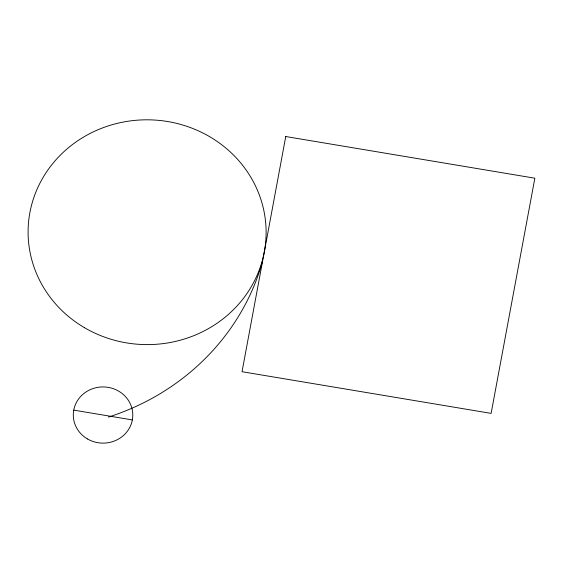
<?xml version="1.0" encoding="UTF-8"?>
<svg xmlns="http://www.w3.org/2000/svg" width="563" height="563" viewBox="0 0 563 563"><rect width="100%" height="100%" fill="white"/><g stroke="black" fill="none" stroke-linecap="round" stroke-linejoin="round"><path stroke-width="0.84" d="M73.739 410.124L132.347 419.928M262.611 261.042A238.853 225.566 0.8 0 1 108.377 417.092M285.758 136.535L242.034 371.714L491.126 413.383L534.85 178.204L285.758 136.535M87.462 438.943A29.755 28.101 0.8 0 0 132.784 415.846A29.755 28.101 0.8 0 0 88.884 390.293A29.755 28.101 0.8 0 0 87.462 438.943M84.436 327.666A119.011 112.396 0.8 0 0 266.06 235.869A119.011 112.396 0.8 0 0 90.819 133.093A119.011 112.396 0.8 0 0 84.436 327.666"/></g></svg>
